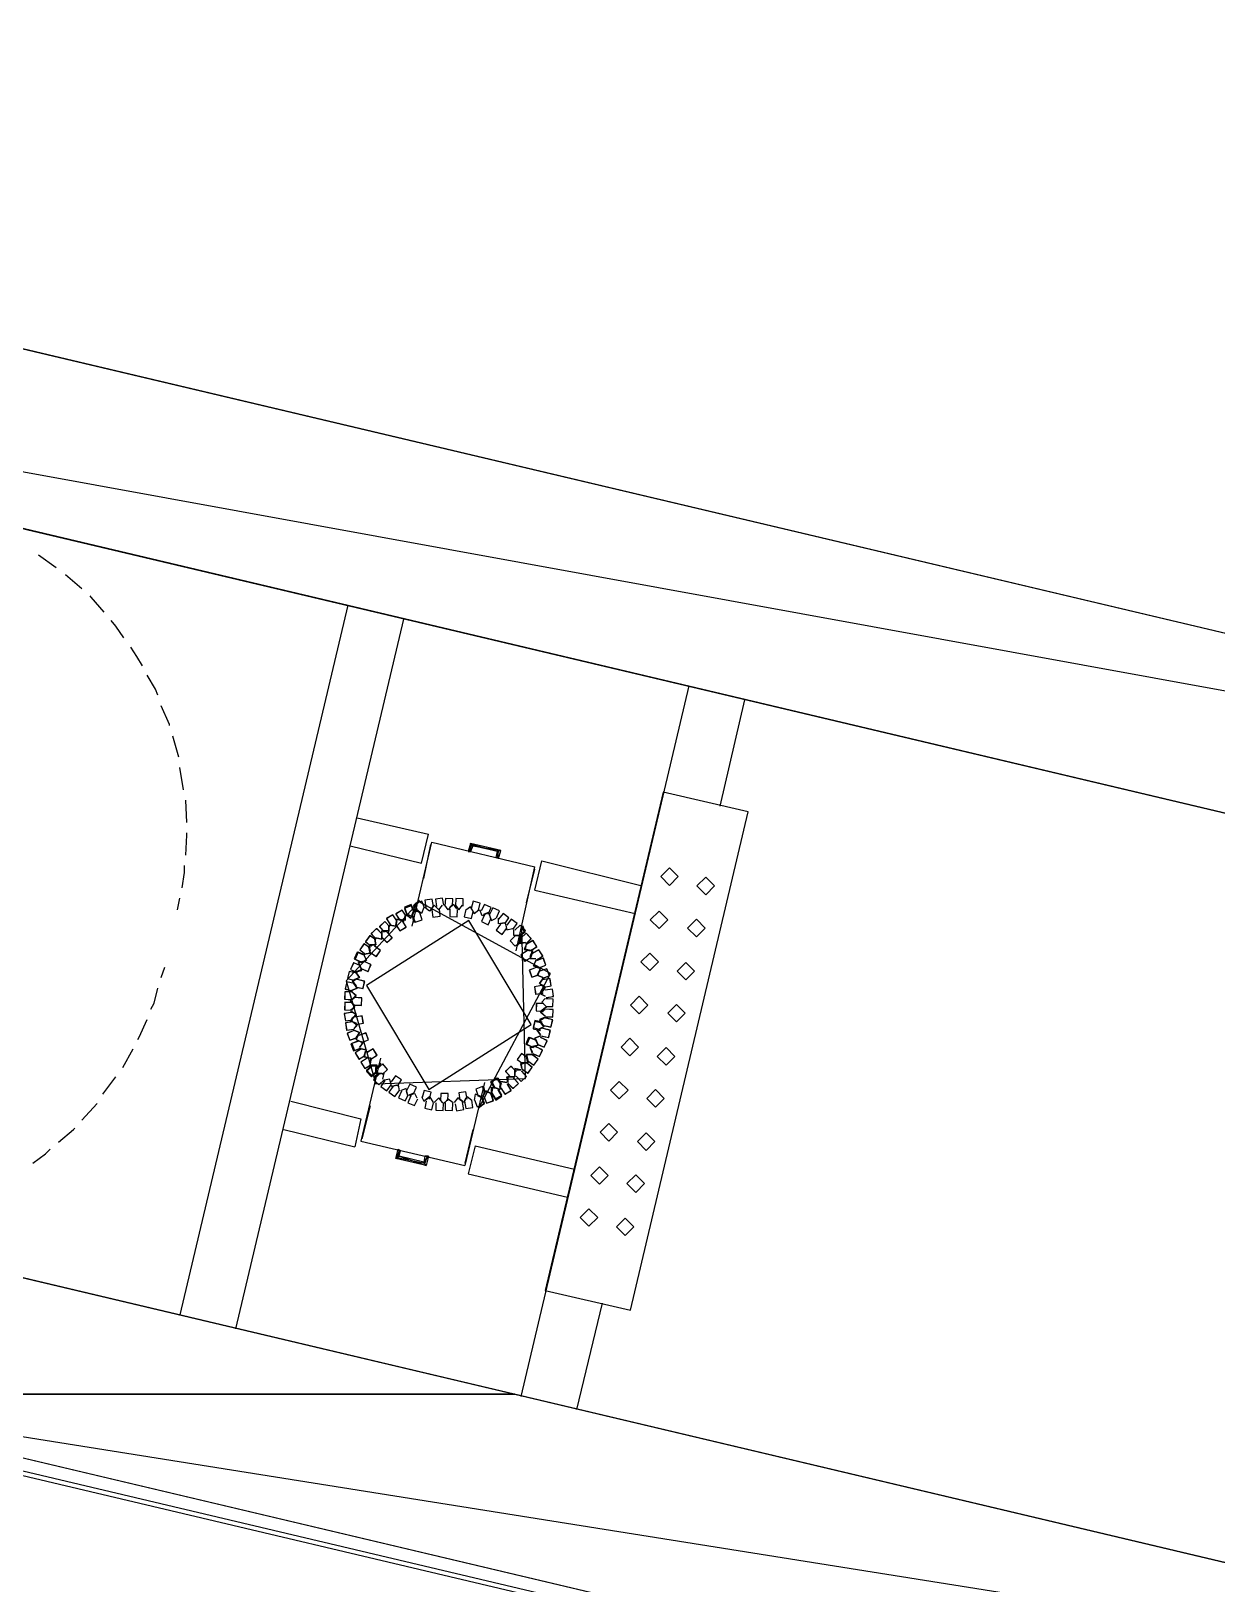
# Model space of a CAD drawing. Header units: feet. Extents: x -84 to 198, y -22 to 181.
# Drawn here: x 33.13 to 46.67, y 57.93 to 75.67 of the extents above; entities that cross this region are included whole.
import ezdxf

# ---------------------------------------------------------------- set-up
doc = ezdxf.new("R2010")
doc.units = ezdxf.units.FT
for name, color, linetype in [('A-LINEA', 7, 'CONTINUOUS'), ('A-LINEA-FINA', 9, 'CONTINUOUS'), ('A-MURO-CONCRETO', 8, 'CONTINUOUS')]:
    doc.layers.add(name, color=color, linetype=linetype)

msp = doc.modelspace()

# ---------------------------------------------------------------- linework, layer by layer
at = {"layer": 'A-LINEA'}
for p, q in [((17.6933, 75.6711), (58.8267, 65.9378)), ((33.4133, 69.5378), (33.2133, 69.6844)), ((33.7067, 69.2978), (33.52, 69.4578)), ((36.7467, 69.1111), (34.8267, 61.0044)), ((35.4667, 60.8444), (37.3867, 68.9511)), ((40.64, 68.1911), (38.72, 60.0711)), ((41, 66.8178), (41.28, 68.0311)), ((34.8133, 67.3778), (34.7467, 67.6178)), ((34.8667, 67.0044), (34.8267, 67.2578)), ((34.9067, 66.6311), (34.8933, 66.8844)), ((36.8533, 66.6844), (37.6667, 66.4978)), ((36.7733, 66.3644), (37.5867, 66.1644)), ((37.48, 65.4444), (37.7067, 66.4044)), ((37.5867, 66.1644), (37.6667, 66.4978)), ((37.6133, 65.9911), (37.6933, 66.3778)), ((37.7067, 66.4044), (38.88, 66.1244)), ((38.1333, 66.2978), (38.16, 66.3778)), ((38.1333, 66.2978), (38.16, 66.3778)), ((38.16, 66.3778), (38.4667, 66.2978)), ((38.16, 66.3778), (38.4667, 66.2978)), ((38.4533, 66.2178), (38.4667, 66.2978)), ((38.4533, 66.2178), (38.4667, 66.2978)), ((38.6667, 65.1644), (38.88, 66.1244)), ((38.7867, 65.7111), (38.88, 66.0978)), ((38.88, 65.8578), (40.0267, 65.5911)), ((34.8, 65.6311), (34.8267, 65.7644)), ((37.6133, 65.6578), (37.5867, 65.5911)), ((37.3067, 65.5244), (37.2933, 65.4711)), ((37.3733, 65.5111), (37.3067, 65.5244)), ((37.4, 65.5778), (37.4, 65.5111)), ((37.4, 65.5778), (37.4, 65.5111)), ((37.4843, 65.5534), (37.4971, 65.4891)), ((37.4845, 65.5672), (37.4968, 65.5028)), ((37.4852, 65.5554), (37.498, 65.4883)), ((37.5867, 65.5911), (37.5333, 65.6311)), ((37.0667, 65.3111), (37.1333, 65.2978)), ((37.1333, 65.3911), (37.1333, 65.3244)), ((37.2, 65.3911), (37.1333, 65.3911)), ((37.1333, 65.2978), (37.1333, 65.3644)), ((38.6533, 65.3378), (38.72, 65.3378)), ((38.72, 65.2444), (38.72, 65.3111)), ((36.96, 65.0578), (36.9333, 65.1111)), ((38.6779, 65.2205), (38.7199, 65.2745)), ((38.6784, 65.2207), (38.7199, 65.2749)), ((38.6795, 65.221), (38.7198, 65.2728)), ((38.7867, 65.1778), (38.8533, 65.1644)), ((38.8533, 65.1644), (38.84, 65.0978)), ((34.6133, 64.8578), (34.6533, 64.9778)), ((36.8933, 65.0311), (36.96, 65.0578)), ((36.8133, 64.8311), (36.88, 64.8578)), ((36.8133, 64.7911), (36.8533, 64.7378)), ((36.88, 64.8578), (36.84, 64.9111)), ((36.8533, 64.7378), (36.7867, 64.7111)), ((36.7867, 64.5778), (36.8267, 64.5378)), ((39, 64.6178), (38.96, 64.5778)), ((38.96, 64.5778), (39, 64.5378)), ((36.8267, 64.5378), (36.7867, 64.4844)), ((39, 64.4044), (38.9333, 64.3778)), ((39, 64.5111), (38.9467, 64.4711)), ((38.9467, 64.4711), (39, 64.4178)), ((36.8133, 64.2578), (36.88, 64.2311)), ((36.88, 64.2311), (36.84, 64.1778)), ((38.9067, 64.2578), (38.96, 64.2844)), ((38.9467, 64.2044), (38.9067, 64.2578)), ((38.9333, 64.3778), (38.9733, 64.3111)), ((34.1733, 63.8311), (34.2933, 64.0444)), ((36.84, 64.1511), (36.8667, 64.2044)), ((36.8933, 64.1244), (36.84, 64.1511)), ((38.8267, 64.0578), (38.8933, 64.0711)), ((38.8533, 63.9911), (38.8267, 64.0578)), ((38.88, 64.1644), (38.9467, 64.1911)), ((38.9067, 64.1111), (38.88, 64.1644)), ((37.12, 63.9378), (36.8933, 62.9911)), ((36.9333, 63.9511), (36.9467, 64.0178)), ((37, 63.9378), (36.9333, 63.9511)), ((37, 63.8578), (37.0133, 63.9244)), ((37, 63.8578), (37.0133, 63.9244)), ((37.1216, 63.8816), (37.0801, 63.8273)), ((37.1205, 63.8812), (37.0802, 63.8294)), ((37.12, 63.8677), (37.0802, 63.8156)), ((33.9467, 63.5244), (34.0933, 63.7244)), ((37.16, 63.7644), (37.0933, 63.7511)), ((37.1467, 63.6978), (37.16, 63.7644)), ((38.3067, 63.6578), (38.08, 62.7111)), ((38.2267, 63.5111), (38.28, 63.4844)), ((38.32, 63.5644), (38.2933, 63.5111)), ((38.315, 63.5339), (38.3017, 63.6009)), ((38.3148, 63.5335), (38.302, 63.6006)), ((38.3157, 63.5355), (38.3029, 63.5998)), ((38.4133, 63.6044), (38.48, 63.5778)), ((38.48, 63.5778), (38.4933, 63.6444)), ((33.7067, 63.2311), (33.88, 63.4178)), ((36.0933, 63.4444), (36.8933, 63.2444)), ((37, 63.3911), (36.9067, 63.0178)), ((36.8933, 63.2444), (36.8267, 62.9244)), ((36.0133, 63.1244), (36.8267, 62.9244)), ((36.8933, 62.9911), (38.08, 62.7111)), ((38.1733, 63.1244), (38.08, 62.7378)), ((37.3333, 62.8844), (37.3067, 62.8044)), ((37.3333, 62.8844), (37.3067, 62.8044)), ((37.3067, 62.8044), (37.6267, 62.7378)), ((37.3067, 62.8044), (37.6267, 62.7378)), ((37.6533, 62.8178), (37.6267, 62.7378)), ((37.6533, 62.8178), (37.6267, 62.7378)), ((38.2, 62.9378), (39.3333, 62.6711)), ((38.2, 62.9378), (39.3333, 62.6711)), ((39.36, 59.9244), (39.6533, 61.1378)), ((32.32, 59.3911), (41.12, 57.3111)), ((41.0533, 57.2711), (32.36, 59.3244))]:
    msp.add_line(p, q, dxfattribs=at)
for points in [[(58.8267, 65.9378), (58.36, 63.9911), (20.12, 73.0444), (18.2, 64.9378), (30.4267, 62.0444), (29.7333, 59.1244), (14.9067, 62.6311)], [(33.96, 69.0311), (33.8133, 69.2044), (33.8, 69.2178)], [(34.1867, 68.7378), (34.0933, 68.8711), (34.04, 68.9378)], [(34.4, 68.4178), (34.3333, 68.5244), (34.2667, 68.6311)], [(34.5733, 68.0844), (34.5467, 68.1511), (34.4533, 68.3111)], [(34.7067, 67.7378), (34.7067, 67.7511), (34.6133, 67.9644)], [(39, 61.2844), (39.9733, 61.0578), (41.32, 66.7511), (40.3467, 66.9778), (39, 61.2844)], [(34.8933, 66.2578), (34.9067, 66.4844), (34.9067, 66.5111)], [(38.88, 65.8578), (38.96, 66.1911), (40.0933, 65.9111)], [(34.8533, 65.8844), (34.88, 66.0578), (34.88, 66.1378)], [(40.52, 66.0111), (40.42, 66.1111), (40.32, 66.0111), (40.42, 65.9111), (40.52, 66.0111)], [(40.9333, 65.9044), (40.8333, 66.0044), (40.7333, 65.9044), (40.8333, 65.8044), (40.9333, 65.9044)], [(37.5588, 65.7228), (36.7257, 64.8222), (37.067, 63.6439)], [(37.5588, 65.7228), (36.7257, 64.8222), (37.067, 63.6439)], [(37.5024, 65.6021), (37.4701, 65.6797), (37.3919, 65.6489), (37.4211, 65.5702)], [(37.5022, 65.615), (37.4705, 65.6928), (37.3921, 65.6627), (37.4207, 65.5837)], [(37.5022, 65.615), (37.4705, 65.6928), (37.3921, 65.6627), (37.4207, 65.5837)], [(37.5015, 65.6001), (37.4721, 65.6788), (37.3928, 65.6509), (37.4192, 65.5711)], [(37.48, 65.5778), (37.5067, 65.6444), (37.52, 65.6311)], [(37.48, 65.5778), (37.5067, 65.6444), (37.56, 65.6044)], [(37.5496, 65.7243), (37.4944, 65.6757), (37.5278, 65.6102)], [(37.5498, 65.7243), (37.4946, 65.6769), (37.5258, 65.6111)], [(37.5634, 65.7377), (37.5078, 65.6895), (37.5407, 65.6237)], [(37.6214, 65.6531), (37.5924, 65.732), (37.513, 65.7045), (37.5389, 65.6246)], [(38.2412, 63.3661), (39.0589, 64.9039), (37.5588, 65.7228)], [(37.7222, 65.6696), (37.7091, 65.7526), (37.6259, 65.7412), (37.6357, 65.6577)], [(37.72, 65.6711), (37.68, 65.6178), (37.6267, 65.6578)], [(37.6933, 65.6311), (37.7333, 65.6844), (37.7733, 65.6444)], [(37.7044, 65.6325), (37.7176, 65.5496), (37.8008, 65.5611), (37.7909, 65.6446)], [(37.8428, 65.6838), (37.8283, 65.7665), (37.7453, 65.7537), (37.7565, 65.6704)], [(37.7467, 65.6711), (37.7867, 65.6311), (37.8267, 65.6844)], [(37.9333, 65.6844), (37.8933, 65.6311), (37.8533, 65.6844)], [(37.9419, 65.6748), (37.9438, 65.7588), (37.8599, 65.7624), (37.8546, 65.6785)], [(37.9067, 65.6578), (37.9467, 65.6978), (37.9867, 65.6444)], [(37.9114, 65.6407), (37.9096, 65.5567), (37.9935, 65.5532), (37.9987, 65.6371)], [(37.9733, 65.6844), (38.0133, 65.6311), (38.0533, 65.6844)], [(38.0617, 65.6746), (38.064, 65.7586), (37.9801, 65.7626), (37.9744, 65.6787)], [(38.0933, 65.6311), (38.1467, 65.6711), (38.1733, 65.6178)], [(38.1467, 65.6578), (38.1867, 65.5911), (38.24, 65.6311)], [(38.2385, 65.6269), (38.2581, 65.7086), (38.1769, 65.7298), (38.154, 65.649)], [(38.3479, 65.5816), (38.3832, 65.6579), (38.3077, 65.6947), (38.2694, 65.6199)], [(38.4421, 65.542), (38.4762, 65.6188), (38.4001, 65.6544), (38.363, 65.579)], [(38.1287, 65.5111), (36.9593, 64.767), (37.6713, 63.5778), (38.8407, 64.3219), (38.1287, 65.5111)], [(37.6713, 63.5778), (38.8407, 64.3219), (38.1287, 65.5111), (36.9593, 64.767), (37.6713, 63.5778)], [(37.2267, 65.4385), (37.1671, 65.4978), (37.1067, 65.4394), (37.1638, 65.3778)], [(37.2266, 65.4363), (37.1693, 65.4977), (37.1068, 65.4416), (37.1617, 65.378)], [(37.3056, 65.5068), (37.2588, 65.5765), (37.1882, 65.5311), (37.2322, 65.4595)], [(37.3052, 65.5046), (37.261, 65.576), (37.1887, 65.5332), (37.2301, 65.4601)], [(37.2267, 65.4578), (37.2933, 65.4444), (37.3067, 65.5111)], [(37.3067, 65.5111), (37.2933, 65.4444), (37.2267, 65.4578)], [(37.2933, 65.4578), (37.3067, 65.5244), (37.36, 65.5111)], [(37.2944, 65.4621), (37.3412, 65.3924), (37.4118, 65.4378), (37.3678, 65.5093)], [(37.4123, 65.5601), (37.3655, 65.6299), (37.2948, 65.5844), (37.3389, 65.5129)], [(37.2948, 65.4643), (37.339, 65.3928), (37.4113, 65.4357), (37.3699, 65.5088)], [(37.4119, 65.558), (37.3676, 65.6294), (37.2954, 65.5866), (37.3368, 65.5134)], [(37.32, 65.5244), (37.3867, 65.4978), (37.4, 65.5644)], [(37.4, 65.5644), (37.3867, 65.5111), (37.3333, 65.5244)], [(37.4933, 65.6178), (37.48, 65.5511), (37.4133, 65.5911)], [(37.4933, 65.6178), (37.48, 65.5511), (37.4133, 65.5911)], [(37.4133, 65.5778), (37.4667, 65.5378), (37.4933, 65.6044)], [(37.4933, 65.6044), (37.48, 65.5511), (37.4133, 65.5778)], [(37.52, 65.6178), (37.5067, 65.6311), (37.48, 65.5644)], [(37.48, 65.5644), (37.5067, 65.6311), (37.52, 65.6178)], [(37.4844, 65.5671), (37.5162, 65.4893), (37.5946, 65.5196), (37.5659, 65.5986)], [(38.0939, 65.6347), (38.0758, 65.5527), (38.1574, 65.5329), (38.1788, 65.6142)], [(38.3333, 65.5911), (38.28, 65.5644), (38.2533, 65.6311)], [(38.3046, 65.5736), (38.2704, 65.4969), (38.3465, 65.4611), (38.3837, 65.5365)], [(38.3733, 65.5378), (38.36, 65.6044), (38.2933, 65.5778)], [(38.36, 65.5778), (38.3867, 65.5111), (38.44, 65.5378)], [(38.4883, 65.47), (38.4409, 65.4006), (38.5094, 65.3519), (38.5594, 65.4193)], [(38.5333, 65.4844), (38.4667, 65.4711), (38.4667, 65.5378)], [(38.5374, 65.4721), (38.5859, 65.5407), (38.5182, 65.5905), (38.4671, 65.5238)], [(38.56, 65.4178), (38.5467, 65.4844), (38.4933, 65.4711)], [(38.5467, 65.4711), (38.56, 65.4044), (38.6267, 65.4178)], [(38.6318, 65.4056), (38.679, 65.4751), (38.6105, 65.5237), (38.5606, 65.4561)], [(40.4, 65.5178), (40.3, 65.6178), (40.2, 65.5178), (40.3, 65.4178), (40.4, 65.5178)], [(40.8267, 65.4244), (40.7267, 65.5244), (40.6267, 65.4244), (40.7267, 65.3244), (40.8267, 65.4244)], [(37.0658, 65.288), (36.9976, 65.3371), (36.9472, 65.2699), (37.0134, 65.2182)], [(37.0654, 65.2902), (36.9954, 65.3367), (36.9475, 65.2677), (37.0156, 65.2184)], [(37, 65.2311), (37.0667, 65.2311), (37.0533, 65.2978)], [(37.0533, 65.2978), (37.0667, 65.2311), (37, 65.2311)], [(37.1333, 65.3585), (37.0738, 65.4178), (37.0134, 65.3594), (37.0705, 65.2978)], [(37.1333, 65.3563), (37.076, 65.4177), (37.0135, 65.3616), (37.0683, 65.298)], [(37.1333, 65.3644), (37.1333, 65.2978), (37.0667, 65.3111)], [(37.067, 63.6439), (38.775, 63.7038), (38.733, 65.445)], [(37.1333, 65.3244), (37.1333, 65.3911), (37.1867, 65.3911)], [(37.1333, 65.3171), (37.1929, 65.2578), (37.2533, 65.3161), (37.1962, 65.3777)], [(37.1334, 65.3193), (37.1907, 65.2578), (37.2532, 65.3139), (37.1983, 65.3776)], [(37.2133, 65.4578), (37.2133, 65.3911), (37.1467, 65.3911)], [(37.1467, 65.3911), (37.2133, 65.3778), (37.2133, 65.4444)], [(38.6597, 65.3378), (38.6, 65.2787), (38.6579, 65.2178), (38.7199, 65.2745)], [(38.7067, 65.3378), (38.64, 65.3378), (38.64, 65.4044)], [(38.6533, 65.3378), (38.72, 65.3378), (38.72, 65.2711)], [(38.7134, 65.3378), (38.7733, 65.3967), (38.7156, 65.4577), (38.6534, 65.4012)], [(38.6985, 65.3378), (38.7577, 65.3814), (38.7302, 65.4497)], [(38.7007, 65.3378), (38.758, 65.3826), (38.73, 65.4498)], [(38.7067, 65.2711), (38.72, 65.3378), (38.7067, 65.3378)], [(38.7067, 65.3378), (38.72, 65.3378), (38.72, 65.2711)], [(38.7067, 65.3378), (38.72, 65.3378), (38.72, 65.2711)], [(38.72, 65.3244), (38.7067, 65.2578), (38.7733, 65.2578)], [(38.7733, 65.2578), (38.7067, 65.2444), (38.72, 65.3111)], [(38.7136, 65.3378), (38.7713, 65.3821), (38.7437, 65.4495)], [(38.7733, 65.2578), (38.72, 65.2444), (38.72, 65.3111)], [(38.7802, 65.2444), (38.84, 65.3035), (38.7821, 65.3644), (38.7201, 65.3077)], [(38.7807, 65.2444), (38.84, 65.304), (38.7817, 65.3644), (38.7201, 65.3073)], [(38.7785, 65.2445), (38.8399, 65.3018), (38.7838, 65.3643), (38.7202, 65.3094)], [(36.9293, 65.1127), (36.8529, 65.1475), (36.8165, 65.0717), (36.8916, 65.034)], [(36.9418, 65.1147), (36.8641, 65.1467), (36.8306, 65.0697), (36.907, 65.0347)], [(36.9991, 65.1947), (36.9309, 65.2438), (36.8805, 65.1765), (36.9468, 65.1248)], [(36.9987, 65.1968), (36.9288, 65.2434), (36.8809, 65.1744), (36.9489, 65.1251)], [(36.9333, 65.1111), (36.96, 65.0578), (36.8933, 65.0311)], [(36.9333, 65.1244), (37, 65.1378), (36.9867, 65.2044)], [(36.9867, 65.2044), (37, 65.1378), (36.9333, 65.1244)], [(37.0533, 65.2311), (36.9867, 65.2178), (37, 65.1644)], [(37, 65.1644), (36.9867, 65.2178), (37.04, 65.2311)], [(37.0009, 65.1475), (37.0691, 65.0985), (37.1195, 65.1657), (37.0532, 65.2174)], [(37.0013, 65.1454), (37.0712, 65.0988), (37.1191, 65.1679), (37.0511, 65.2171)], [(38.791, 65.1634), (38.7212, 65.1166), (38.7667, 65.0459), (38.8382, 65.09)], [(38.7932, 65.163), (38.7217, 65.1187), (38.7646, 65.0465), (38.8377, 65.0879)], [(38.7867, 65.2444), (38.76, 65.1778), (38.8267, 65.1644)], [(38.8267, 65.1644), (38.7733, 65.1778), (38.7867, 65.2444)], [(38.8267, 65.0978), (38.8533, 65.1644), (38.7867, 65.1778)], [(38.8356, 65.1655), (38.9054, 65.2123), (38.86, 65.2829), (38.7884, 65.2389)], [(38.8335, 65.1659), (38.9049, 65.2101), (38.8621, 65.2824), (38.789, 65.241)], [(38.8533, 65.1378), (38.8267, 65.0844), (38.8933, 65.0711)], [(38.8933, 65.0711), (38.8267, 65.0711), (38.8533, 65.1378)], [(38.9023, 65.0588), (38.9721, 65.1056), (38.9267, 65.1763), (38.8551, 65.1322)], [(38.9002, 65.0592), (38.9716, 65.1035), (38.9288, 65.1758), (38.8557, 65.1344)], [(40.2933, 65.0378), (40.1933, 65.1378), (40.0933, 65.0378), (40.1933, 64.9378), (40.2933, 65.0378)], [(36.844, 64.9099), (36.7622, 64.9291), (36.7414, 64.8477), (36.8224, 64.8253)], [(36.8893, 64.9927), (36.8129, 65.0275), (36.7765, 64.9517), (36.8516, 64.914)], [(36.8885, 64.9947), (36.8108, 65.0267), (36.7773, 64.9497), (36.8537, 64.9147)], [(36.84, 64.9244), (36.9067, 64.9378), (36.88, 65.0044)], [(36.88, 65.0044), (36.9067, 64.9511), (36.84, 64.9244)], [(36.9333, 65.0444), (36.8667, 65.0311), (36.8933, 64.9644)], [(36.8933, 64.9644), (36.8667, 65.0311), (36.9333, 65.0444)], [(36.8973, 64.9629), (36.9738, 64.928), (37.0101, 65.0038), (36.9351, 65.0416)], [(36.8982, 64.9608), (36.9759, 64.9288), (37.0094, 65.0059), (36.933, 65.0409)], [(38.8956, 64.9735), (38.8181, 64.9412), (38.8489, 64.863), (38.9276, 64.8922)], [(38.8977, 64.9726), (38.819, 64.9432), (38.8469, 64.8639), (38.9267, 64.8903)], [(38.8933, 65.0578), (38.8667, 64.9911), (38.9333, 64.9644)], [(38.9333, 64.9644), (38.8667, 64.9911), (38.8933, 65.0444)], [(38.92, 64.8978), (38.9467, 64.9644), (38.8933, 64.9911)], [(38.8933, 64.9778), (38.9467, 64.9644), (38.92, 64.8978)], [(38.931, 64.9687), (39.0086, 65.001), (38.9778, 65.0792), (38.899, 65.05)], [(38.929, 64.9696), (39.0077, 64.999), (38.9798, 65.0783), (38.9, 65.0519)], [(38.9333, 64.9378), (38.9067, 64.8844), (38.9733, 64.8578)], [(38.9733, 64.8578), (38.9067, 64.8844), (38.9333, 64.9378)], [(38.971, 64.8487), (39.0486, 64.881), (39.0178, 64.9592), (38.939, 64.93)], [(38.969, 64.8496), (39.0477, 64.879), (39.0198, 64.9583), (38.94, 64.9319)], [(40.7067, 64.9311), (40.6067, 65.0311), (40.5067, 64.9311), (40.6067, 64.8311), (40.7067, 64.9311)], [(36.8174, 64.7899), (36.7356, 64.8091), (36.7148, 64.7277), (36.7957, 64.7053)], [(36.8162, 64.7917), (36.7337, 64.8079), (36.7159, 64.7258), (36.7976, 64.7064)], [(36.8428, 64.9117), (36.7604, 64.9279), (36.7425, 64.8458), (36.8243, 64.8264)], [(36.7867, 64.7111), (36.8533, 64.7378), (36.8133, 64.7911)], [(36.8533, 64.8444), (36.8, 64.8178), (36.84, 64.7644)], [(36.84, 64.7644), (36.8, 64.8178), (36.8533, 64.8444)], [(36.84, 64.9111), (36.88, 64.8578), (36.8133, 64.8311)], [(36.836, 64.7524), (36.9178, 64.7331), (36.9386, 64.8145), (36.8576, 64.8369)], [(36.8372, 64.7505), (36.9196, 64.7343), (36.9375, 64.8164), (36.8557, 64.8358)], [(38.9594, 64.768), (38.877, 64.7515), (38.892, 64.6688), (38.9749, 64.6821)], [(38.9612, 64.7668), (38.8783, 64.7533), (38.8902, 64.6701), (38.9736, 64.6804)], [(38.9733, 64.8444), (38.9333, 64.7911), (38.9867, 64.7644)], [(38.9867, 64.7511), (38.9333, 64.7911), (38.9733, 64.8444)], [(38.96, 64.6978), (39, 64.7378), (38.9467, 64.7778)], [(38.9467, 64.7778), (39, 64.7511), (38.96, 64.6978)], [(38.9872, 64.7475), (39.0696, 64.764), (39.0547, 64.8467), (38.9717, 64.8334)], [(38.9854, 64.7487), (39.0684, 64.7623), (39.0565, 64.8454), (38.9731, 64.8352)], [(34.4933, 64.4978), (34.5333, 64.5644), (34.5733, 64.7378)], [(36.7968, 64.6925), (36.7128, 64.6954), (36.7083, 64.6115), (36.7921, 64.6053)], [(36.7968, 64.5725), (36.7128, 64.5754), (36.7083, 64.4915), (36.7921, 64.4853)], [(36.7953, 64.694), (36.7112, 64.6939), (36.7098, 64.6099), (36.7937, 64.6067)], [(36.7953, 64.574), (36.7112, 64.5739), (36.7098, 64.4899), (36.7937, 64.4867)], [(36.8133, 64.6311), (36.7733, 64.5911), (36.8133, 64.5511)], [(36.8133, 64.5511), (36.7733, 64.5911), (36.8133, 64.6311)], [(36.7733, 64.4844), (36.8267, 64.5244), (36.7867, 64.5778)], [(36.7867, 64.6044), (36.84, 64.6444), (36.7867, 64.6978)], [(36.7867, 64.6978), (36.84, 64.6578), (36.7867, 64.6044)], [(36.8165, 64.5431), (36.9005, 64.5402), (36.905, 64.6241), (36.8213, 64.6303)], [(36.8181, 64.5415), (36.9021, 64.5417), (36.9036, 64.6257), (36.8196, 64.6288)], [(38.9867, 64.7244), (38.9467, 64.6711), (39, 64.6444)], [(39, 64.6444), (38.9467, 64.6711), (38.9867, 64.7244)], [(39, 64.5378), (38.96, 64.5778), (39, 64.6178)], [(39.0139, 64.6275), (39.0963, 64.644), (39.0814, 64.7267), (38.9984, 64.7134)], [(39.0121, 64.6287), (39.095, 64.6423), (39.0831, 64.7254), (38.9997, 64.7152)], [(39.0032, 64.5297), (39.0872, 64.5268), (39.0917, 64.6107), (39.0079, 64.6169)], [(39.0047, 64.5282), (39.0888, 64.5283), (39.0902, 64.6124), (39.0063, 64.6155)], [(40.1733, 64.5444), (40.0733, 64.6444), (39.9733, 64.5444), (40.0733, 64.4444), (40.1733, 64.5444)], [(36.7861, 64.4614), (36.7037, 64.4448), (36.7186, 64.3622), (36.8016, 64.3755)], [(36.7879, 64.4602), (36.705, 64.4466), (36.7169, 64.3635), (36.8003, 64.3737)], [(36.7733, 64.4711), (36.84, 64.4444), (36.8, 64.3911)], [(36.8267, 64.4178), (36.7733, 64.3644), (36.84, 64.3378)], [(36.84, 64.3378), (36.7733, 64.3644), (36.8267, 64.4178)], [(36.7867, 64.3911), (36.84, 64.4311), (36.7867, 64.4711)], [(36.8406, 64.3208), (36.923, 64.3374), (36.908, 64.4201), (36.8251, 64.4068)], [(36.8388, 64.3221), (36.9217, 64.3356), (36.9098, 64.4188), (36.8264, 64.4085)], [(38.9835, 64.5591), (38.8995, 64.562), (38.895, 64.4781), (38.9787, 64.472)], [(38.9819, 64.5607), (38.8979, 64.5605), (38.8964, 64.4765), (38.9804, 64.4734)], [(38.9733, 64.3111), (38.9333, 64.3644), (39, 64.4044)], [(39, 64.4178), (38.9467, 64.4578), (39, 64.4978)], [(38.96, 64.4844), (39.0133, 64.5244), (38.9733, 64.5644)], [(38.9733, 64.5644), (39.0133, 64.5244), (38.9733, 64.4844)], [(38.9826, 64.3124), (39.0644, 64.2931), (39.0852, 64.3745), (39.0043, 64.3969)], [(39.0032, 64.4097), (39.0872, 64.4068), (39.0917, 64.4907), (39.0079, 64.4969)], [(39.0047, 64.4082), (39.0888, 64.4083), (39.0902, 64.4924), (39.0063, 64.4955)], [(40.6, 64.4511), (40.5, 64.5511), (40.4, 64.4511), (40.5, 64.3511), (40.6, 64.4511)], [(34.3467, 64.1511), (34.36, 64.1778), (34.4533, 64.3778)], [(36.7994, 64.3547), (36.717, 64.3382), (36.732, 64.2555), (36.8149, 64.2688)], [(36.8012, 64.3535), (36.7183, 64.34), (36.7302, 64.2568), (36.8136, 64.2671)], [(36.8156, 64.2535), (36.7381, 64.2212), (36.7689, 64.143), (36.8476, 64.1722)], [(36.8177, 64.2526), (36.739, 64.2232), (36.7669, 64.1439), (36.8467, 64.1703)], [(36.8133, 64.2711), (36.8533, 64.3111), (36.8, 64.3511)], [(36.8, 64.3511), (36.8533, 64.3244), (36.8133, 64.2711)], [(36.84, 64.1644), (36.88, 64.2311), (36.8133, 64.2578)], [(36.9044, 64.1154), (36.9819, 64.1477), (36.9511, 64.2259), (36.8724, 64.1967)], [(36.9023, 64.1163), (36.981, 64.1457), (36.9531, 64.225), (36.8733, 64.1986)], [(38.964, 64.3499), (38.8822, 64.3691), (38.8614, 64.2877), (38.9424, 64.2653)], [(38.9628, 64.3384), (38.8804, 64.3546), (38.8625, 64.2725), (38.9443, 64.253)], [(38.9733, 64.2844), (38.9067, 64.2578), (38.9467, 64.2044)], [(38.9333, 64.2711), (38.9867, 64.2978), (38.9467, 64.3511)], [(38.9467, 64.3511), (38.9867, 64.2978), (38.9333, 64.2711)], [(38.956, 64.1924), (39.0378, 64.1731), (39.0586, 64.2545), (38.9776, 64.2769)], [(38.9572, 64.1905), (39.0396, 64.1743), (39.0575, 64.2564), (38.9757, 64.2758)], [(38.9838, 64.3105), (39.0663, 64.2943), (39.0841, 64.3764), (39.0024, 64.3958)], [(36.8556, 64.1335), (36.7781, 64.1012), (36.8089, 64.023), (36.8876, 64.0522)], [(36.871, 64.1326), (36.7923, 64.1032), (36.8202, 64.0239), (36.9, 64.0503)], [(36.8977, 64.0434), (36.8279, 63.9966), (36.8733, 63.9259), (36.9449, 63.97)], [(36.8998, 64.043), (36.8284, 63.9987), (36.8712, 63.9265), (36.9443, 63.9679)], [(36.8667, 64.2044), (36.84, 64.1511), (36.8933, 64.1244)], [(36.88, 64.0578), (36.92, 64.1111), (36.8533, 64.1378)], [(36.8533, 64.1378), (36.92, 64.1244), (36.88, 64.0578)], [(36.9333, 63.9644), (36.96, 64.0311), (36.8933, 64.0444)], [(36.8933, 64.0444), (36.96, 64.0311), (36.9333, 63.9778)], [(37.009, 63.9255), (37.0788, 63.9723), (37.0333, 64.0429), (36.9618, 63.9989)], [(37.0068, 63.9259), (37.0783, 63.9701), (37.0354, 64.0424), (36.9623, 64.001)], [(38.8885, 64.1414), (38.8108, 64.1734), (38.7773, 64.0964), (38.8537, 64.0613)], [(38.9027, 64.1394), (38.8262, 64.1742), (38.7899, 64.0984), (38.8649, 64.0606)], [(38.8933, 64.0711), (38.8267, 64.0578), (38.8533, 64.0044)], [(38.8933, 64.1511), (38.92, 64.0844), (38.8533, 64.0711)], [(38.8533, 64.0711), (38.92, 64.0844), (38.8933, 64.1378)], [(38.8573, 63.9895), (38.9338, 63.9547), (38.9701, 64.0305), (38.8951, 64.0683)], [(38.8582, 63.9875), (38.9359, 63.9555), (38.9694, 64.0325), (38.893, 64.0676)], [(38.9467, 64.1911), (38.88, 64.1644), (38.9067, 64.1111)], [(38.9107, 64.0962), (38.9871, 64.0614), (39.0235, 64.1372), (38.9484, 64.1749)], [(38.9115, 64.0942), (38.9892, 64.0622), (39.0227, 64.1392), (38.9463, 64.1742)], [(40.0667, 64.0644), (39.9667, 64.1644), (39.8667, 64.0644), (39.9667, 63.9644), (40.0667, 64.0644)], [(40.48, 63.9578), (40.38, 64.0578), (40.28, 63.9578), (40.38, 63.8578), (40.48, 63.9578)], [(36.9644, 63.9368), (36.8946, 63.89), (36.94, 63.8193), (37.0116, 63.8633)], [(36.9665, 63.9363), (36.8951, 63.8921), (36.9379, 63.8198), (37.011, 63.8612)], [(36.9467, 64.0178), (36.9333, 63.9511), (37, 63.9378)], [(36.9467, 63.9511), (37.0133, 63.9378), (37, 63.8711)], [(37, 63.8711), (37.0133, 63.9378), (36.96, 63.9378)], [(37.1389, 63.7511), (37.2, 63.8088), (37.1434, 63.871), (37.0802, 63.8157)], [(38.7991, 63.9414), (38.7309, 63.9904), (38.6805, 63.9232), (38.7468, 63.8715)], [(38.7987, 63.9435), (38.7288, 63.99), (38.6809, 63.921), (38.7489, 63.8718)], [(38.7867, 63.8844), (38.72, 63.8844), (38.7333, 63.8178)], [(38.7333, 63.8178), (38.72, 63.8711), (38.7733, 63.8844)], [(38.7333, 63.8844), (38.8, 63.8844), (38.7867, 63.9511)], [(38.7867, 63.9511), (38.8, 63.8844), (38.7333, 63.8844)], [(38.7342, 63.8142), (38.8024, 63.7651), (38.8528, 63.8324), (38.7866, 63.8841)], [(38.7346, 63.8121), (38.8046, 63.7655), (38.8525, 63.8345), (38.7844, 63.8838)], [(38.8533, 63.9778), (38.7867, 63.9778), (38.8, 63.9111)], [(38.8, 63.9111), (38.7867, 63.9778), (38.8533, 63.9778)], [(38.8009, 63.9075), (38.8691, 63.8585), (38.9195, 63.9257), (38.8532, 63.9774)], [(38.8013, 63.9054), (38.8712, 63.8588), (38.9191, 63.9279), (38.8511, 63.9771)], [(37.0193, 63.8578), (36.96, 63.7983), (37.0183, 63.7378), (37.0799, 63.7949)], [(37.021, 63.8444), (36.96, 63.7866), (37.0166, 63.7245), (37.0798, 63.7799)], [(37.021, 63.8444), (36.96, 63.7866), (37.0166, 63.7245), (37.0798, 63.7799)], [(37.0215, 63.8578), (36.9601, 63.8004), (37.0162, 63.7379), (37.0798, 63.7928)], [(37.0667, 63.7911), (37.08, 63.8578), (37.0133, 63.8578)], [(37.0133, 63.8578), (37.0667, 63.8578), (37.0667, 63.7911)], [(37.0667, 63.7778), (37.08, 63.8444), (37.0133, 63.8444)], [(37.0667, 63.7778), (37.08, 63.8444), (37.0133, 63.8444)], [(37.099, 63.7511), (37.04, 63.6913), (37.0987, 63.6311), (37.1599, 63.6886)], [(37.0993, 63.7644), (37.042, 63.7196), (37.07, 63.6525)], [(37.101, 63.7511), (37.0421, 63.707), (37.0703, 63.639)], [(37.1015, 63.7644), (37.0423, 63.7208), (37.0698, 63.6526)], [(37.0667, 63.8311), (37.0667, 63.7778), (37.08, 63.7778)], [(37.08, 63.7644), (37.0667, 63.7644), (37.0667, 63.8311)], [(37.0667, 63.8311), (37.0667, 63.7644), (37.08, 63.7644)], [(37.0667, 63.8311), (37.0667, 63.7644), (37.1333, 63.7644)], [(37.24, 63.6311), (37.2267, 63.6978), (37.16, 63.6844)], [(37.3126, 63.6191), (37.3589, 63.6893), (37.2897, 63.7369), (37.2407, 63.6686)], [(38.4923, 63.6401), (38.4455, 63.7099), (38.3748, 63.6644), (38.4189, 63.5929)], [(38.5052, 63.638), (38.461, 63.7094), (38.3887, 63.6666), (38.4301, 63.5934)], [(38.6667, 63.7851), (38.6071, 63.8444), (38.5467, 63.7861), (38.6038, 63.7245)], [(38.6666, 63.783), (38.6093, 63.8444), (38.5468, 63.7883), (38.6017, 63.7247)], [(38.5733, 63.6578), (38.56, 63.7244), (38.6267, 63.7244)], [(38.64, 63.7244), (38.5733, 63.7244), (38.5733, 63.6578)], [(38.5733, 63.6504), (38.6329, 63.5911), (38.6933, 63.6495), (38.6362, 63.711)], [(38.5734, 63.6526), (38.6307, 63.5912), (38.6932, 63.6473), (38.6383, 63.7109)], [(38.5867, 63.7244), (38.6533, 63.7244), (38.6533, 63.7911)], [(38.6533, 63.7911), (38.6533, 63.7244), (38.5867, 63.7244)], [(38.72, 63.8044), (38.6533, 63.8178), (38.6533, 63.7511)], [(38.6533, 63.7378), (38.6533, 63.8044), (38.72, 63.8044)], [(38.6667, 63.7304), (38.7262, 63.6711), (38.7866, 63.7295), (38.7295, 63.791)], [(38.6667, 63.7326), (38.724, 63.6712), (38.7865, 63.7273), (38.7317, 63.7909)], [(37.1673, 63.6831), (37.1211, 63.6129), (37.1904, 63.5654), (37.2393, 63.6337)], [(37.2616, 63.6166), (37.2143, 63.5472), (37.2827, 63.4985), (37.3328, 63.566)], [(37.2267, 63.6844), (37.24, 63.6178), (37.3067, 63.6311)], [(37.2533, 63.6178), (37.32, 63.6311), (37.3333, 63.5644)], [(37.357, 63.5599), (37.3241, 63.4826), (37.4008, 63.4482), (37.4367, 63.5241)], [(37.4267, 63.5244), (37.4133, 63.5911), (37.3467, 63.5644)], [(37.4133, 63.5644), (37.4267, 63.5111), (37.4933, 63.5378)], [(37.4962, 63.529), (37.5292, 63.6063), (37.4526, 63.6408), (37.4166, 63.5648)], [(37.4533, 63.5111), (37.5067, 63.5378), (37.5333, 63.4844)], [(37.6799, 63.4678), (37.6972, 63.5501), (37.6154, 63.569), (37.5949, 63.4875)], [(37.8893, 63.4488), (37.8898, 63.5329), (37.8058, 63.535), (37.802, 63.4511)], [(38.1094, 63.4705), (38.0949, 63.5532), (38.0119, 63.5403), (38.0232, 63.4571)], [(38.2667, 63.4978), (38.2, 63.5244), (38.1867, 63.4578)], [(38.315, 63.5338), (38.285, 63.6123), (38.206, 63.5839), (38.2329, 63.5043)], [(38.2267, 63.5111), (38.28, 63.4844), (38.3067, 63.5378)], [(38.3067, 63.5511), (38.28, 63.4844), (38.2667, 63.4978)], [(38.2667, 63.4978), (38.28, 63.4844), (38.3067, 63.5378)], [(38.2667, 63.4844), (38.28, 63.4844), (38.3067, 63.5378)], [(38.3733, 63.5378), (38.32, 63.5644), (38.2933, 63.5111)], [(38.2933, 63.4978), (38.3067, 63.5644), (38.3733, 63.5378)], [(38.3733, 63.5378), (38.32, 63.5644), (38.2933, 63.5111)], [(38.2976, 63.5001), (38.3299, 63.4225), (38.4081, 63.4533), (38.3789, 63.5321)], [(38.2983, 63.5017), (38.3284, 63.4232), (38.4074, 63.4518), (38.3804, 63.5313)], [(38.2985, 63.5021), (38.3279, 63.4234), (38.4072, 63.4513), (38.3808, 63.5311)], [(38.4533, 63.5911), (38.4, 63.6044), (38.3867, 63.5378)], [(38.3867, 63.5378), (38.3867, 63.6044), (38.4533, 63.5911)], [(38.3877, 63.5288), (38.4345, 63.459), (38.5052, 63.5045), (38.4611, 63.576)], [(38.3881, 63.5443), (38.4324, 63.4728), (38.5046, 63.5157), (38.4632, 63.5888)], [(38.4933, 63.6444), (38.48, 63.5778), (38.4133, 63.6044)], [(38.56, 63.6578), (38.4933, 63.6711), (38.48, 63.6044)], [(38.48, 63.6044), (38.4933, 63.6711), (38.56, 63.6578)], [(38.4944, 63.5955), (38.5412, 63.5257), (38.6118, 63.5711), (38.5678, 63.6427)], [(38.4948, 63.5976), (38.539, 63.5262), (38.6113, 63.569), (38.5699, 63.6421)], [(39.9467, 63.5711), (39.8467, 63.6711), (39.7467, 63.5711), (39.8467, 63.4711), (39.9467, 63.5711)], [(40.36, 63.4778), (40.26, 63.5778), (40.16, 63.4778), (40.26, 63.3778), (40.36, 63.4778)], [(37.4634, 63.5064), (37.4309, 63.429), (37.5077, 63.3949), (37.5433, 63.4711)], [(37.5867, 63.4978), (37.6133, 63.4444), (37.6667, 63.4844)], [(37.6392, 63.4471), (37.6234, 63.3646), (37.7055, 63.3472), (37.7246, 63.429)], [(37.6267, 63.4578), (37.68, 63.4978), (37.72, 63.4311)], [(37.8267, 63.4311), (37.7867, 63.4844), (37.7333, 63.4311)], [(37.7501, 63.4261), (37.7509, 63.3421), (37.8349, 63.3412), (37.8374, 63.4251)], [(37.88, 63.4578), (37.84, 63.4178), (37.8, 63.4578)], [(37.8533, 63.4311), (37.8933, 63.4711), (37.9467, 63.4311)], [(37.8575, 63.4268), (37.8569, 63.3428), (37.9408, 63.3405), (37.9447, 63.4244)], [(38.0533, 63.4444), (38, 63.4844), (37.96, 63.4311)], [(37.97, 63.4176), (37.9858, 63.3351), (38.0686, 63.3493), (38.0561, 63.4324)], [(38.0933, 63.4844), (38.0667, 63.4311), (38.0133, 63.4711)], [(38.0773, 63.4452), (38.0916, 63.3624), (38.1747, 63.3751), (38.1636, 63.4584)], [(38.08, 63.4444), (38.1067, 63.4978), (38.16, 63.4578)], [(38.1916, 63.4615), (38.2218, 63.3832), (38.3008, 63.4119), (38.2736, 63.4914)], [(38.2502, 63.3779), (38.3054, 63.4253), (38.2742, 63.4911)], [(38.2504, 63.3779), (38.3056, 63.4265), (38.2722, 63.4921)], [(38.2506, 63.3779), (38.3055, 63.4258), (38.2737, 63.4913)], [(39.8267, 63.0911), (39.7267, 63.1911), (39.6267, 63.0911), (39.7267, 62.9911), (39.8267, 63.0911)], [(33.44, 62.9778), (33.6133, 63.1244), (33.6267, 63.1378)], [(40.2533, 62.9844), (40.1533, 63.0844), (40.0533, 62.9844), (40.1533, 62.8844), (40.2533, 62.9844)], [(33.1467, 62.7378), (33.2933, 62.8444), (33.3467, 62.8978)], [(38.2, 62.9378), (38.12, 62.6178), (39.2533, 62.3511)], [(39.72, 62.5978), (39.62, 62.6978), (39.52, 62.5978), (39.62, 62.4978), (39.72, 62.5978)], [(40.1333, 62.5044), (40.0333, 62.6044), (39.9333, 62.5044), (40.0333, 62.4044), (40.1333, 62.5044)], [(39.6, 62.1178), (39.5, 62.2178), (39.4, 62.1178), (39.5, 62.0178), (39.6, 62.1178)], [(40.0133, 62.0111), (39.9133, 62.1111), (39.8133, 62.0111), (39.9133, 61.9111), (40.0133, 62.0111)], [(29.96, 60.0978), (55.9867, 53.9378), (56.44, 55.8844), (30.4267, 62.0444), (29.96, 60.0978)]]:
    msp.add_lwpolyline(points, dxfattribs=at)
at = {"layer": 'A-LINEA-FINA'}
for points in [[(38.1467, 66.2978), (38.1467, 66.3911), (38.12, 66.2978), (38.1467, 66.2978), (38.1467, 66.2978)], [(38.1733, 66.3644), (38.1467, 66.2978), (38.1467, 66.3911), (38.1733, 66.3644)], [(38.1733, 66.3644), (38.4933, 66.3111), (38.1467, 66.3911), (38.1733, 66.3644), (38.1733, 66.3644)], [(38.4533, 66.2978), (38.1733, 66.3644), (38.4933, 66.3111), (38.4533, 66.2978)], [(38.44, 66.2311), (38.4533, 66.2978), (38.4667, 66.2178), (38.44, 66.2311)], [(38.4533, 66.2978), (38.4667, 66.2178), (38.4933, 66.3111), (38.4533, 66.2978), (38.4533, 66.2978)], [(37.3467, 62.8844), (37.2933, 62.7911), (37.32, 62.8978), (37.3467, 62.8844), (37.3467, 62.8844)], [(37.3333, 62.8178), (37.3467, 62.8844), (37.2933, 62.7911), (37.3333, 62.8178)], [(37.3333, 62.8178), (37.64, 62.7111), (37.2933, 62.7911), (37.3333, 62.8178), (37.3333, 62.8178)], [(37.6133, 62.7511), (37.3333, 62.8178), (37.64, 62.7111), (37.6133, 62.7511)], [(37.6267, 62.8178), (37.6133, 62.7511), (37.6667, 62.8178), (37.6267, 62.8178)], [(37.6133, 62.7511), (37.6667, 62.8178), (37.64, 62.7111), (37.6133, 62.7511), (37.6133, 62.7511)]]:
    msp.add_lwpolyline(points, dxfattribs=at)
at = {"layer": 'A-MURO-CONCRETO'}
for points in [[(29.68, 72.8311), (20.9867, 72.8311), (58.8267, 65.9378), (29.68, 72.8311)], [(20.9867, 72.8311), (58.8267, 65.9378), (50.1333, 65.9378), (20.9867, 72.8311), (20.9867, 72.8311)], [(30.4267, 62.0444), (38.6533, 60.0978), (29.96, 60.0978), (30.4267, 62.0444), (30.4267, 62.0444)], [(29.96, 60.0978), (47.76, 55.8844), (56.44, 55.8844), (29.96, 60.0978)], [(29.96, 60.0978), (38.6533, 60.0978), (56.44, 55.8844), (29.96, 60.0978), (29.96, 60.0978)]]:
    msp.add_lwpolyline(points, dxfattribs=at)

doc.saveas('drawing.dxf')
